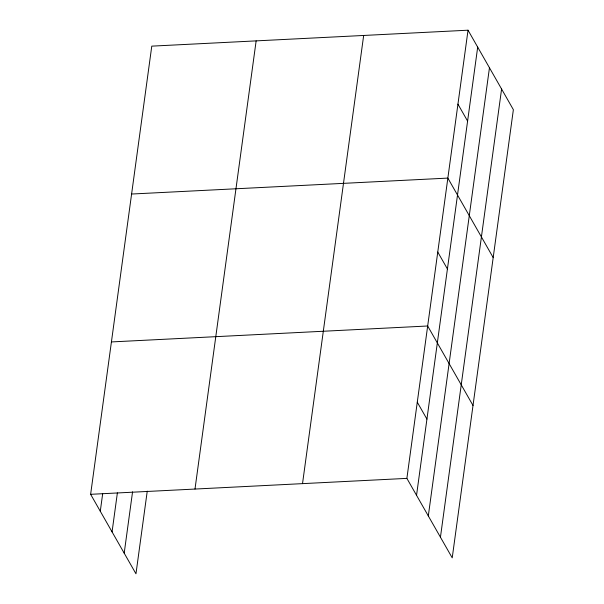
<?xml version="1.0" encoding="UTF-8"?>
<svg xmlns="http://www.w3.org/2000/svg" width="604" height="604" viewBox="0 0 604 604"><rect width="100%" height="100%" fill="white"/><g stroke="black" fill="none" stroke-linecap="round" stroke-linejoin="round"><path stroke-width="0.91" d="M147.255 491.105L135.968 573.8L90.63 494.314L151.778 46.138L468.032 30.2L513.37 109.686L452.222 557.862L406.885 478.376L468.032 30.2M100.287 511.241L102.695 493.589M112.065 531.882L117.387 492.864M124.198 553.158L132.563 491.83M194.994 489.051L256.141 40.876M302.521 483.638L363.668 35.455M416.541 495.303L477.689 47.127M428.311 515.952L489.459 67.776M440.444 537.22L501.592 89.045M131.597 194.035L447.851 178.097L493.189 257.583M111.423 341.932L427.67 325.994L473.015 405.488M90.63 494.314L406.885 478.376M457.938 104.152L467.594 121.079M437.764 252.049L447.421 268.976M417.273 402.189L426.93 419.116"/></g></svg>
